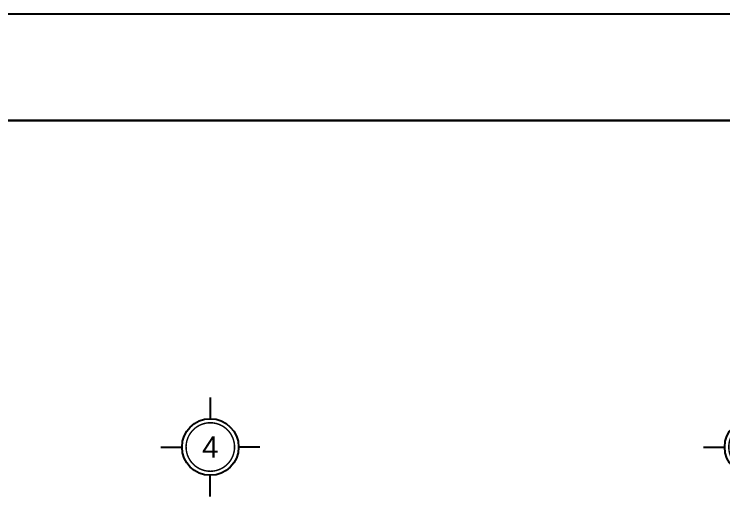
# Model space of a CAD drawing. Header units: millimetres. Extents: x 886808 to 1650903, y -1008069 to 230892.
# Drawn here: x 948298 to 957779, y -466209 to -459495 of the extents above; entities that cross this region are included whole.
import ezdxf
from ezdxf.enums import TextEntityAlignment as Align

# ---------------------------------------------------------------- set-up
doc = ezdxf.new("R2010")
doc.units = ezdxf.units.MM
doc.linetypes.add('CENTER2', pattern=[28.575, 19.05, -3.175, 3.175, -3.175])
doc.linetypes.add('CONTINOUS', pattern=[0])
doc.layers.get('0').update_dxf_attribs({"lineweight": 0})
for name, color, linetype, lineweight in [('A-Wall', 113, 'Continuous', 30), ('net truc', 250, 'CENTER2', 5), ('Text', 250, 'Continuous', 25)]:
    doc.layers.add(name, color=color, linetype=linetype, lineweight=lineweight)
doc.styles.add('Arial', font='arial.ttf', dxfattribs={"height": 253.361452})

# ---------------------------------------------------------------- blocks, each defined once
blk = doc.blocks.new('*U900')
for p, q in [((0, 7), (0, 4)), ((-7, 0), (-4, 0)), ((7, 0), (4, 0)), ((0, -7), (0, -4))]:
    blk.add_line(p, q)
blk.add_circle((0, 0), 4)
at = {"layer": 'net truc', "color": 4, "linetype": 'CONTINOUS', "ltscale": 0.08, "const_width": 0.208}
blk.add_lwpolyline([(3.43, -0.02, 0.414214), (0.02, 3.43, 2.414214), (3.43, -0.02, 0.24166)], format="xyb", dxfattribs=at)
at = {"color": 7, "style": 'Arial', "flags": 8}
blk.add_attdef('DETAIL#', text='', height=3, dxfattribs=at).set_placement((0, 0), align=Align.MIDDLE_CENTER)

msp = doc.modelspace()

# ---------------------------------------------------------------- linework, layer by layer
at = {"layer": 'A-Wall', "linetype": 'Continuous', "transparency": 33554636}
msp.add_line((918816.7, -460913.8), (998270.2, -460913.8), dxfattribs=at)
at = {"layer": 'Defpoints', "transparency": 33554636}
msp.add_lwpolyline([(915979, -518689.9), (999689.1, -518689.9), (999689.1, -459495), (915979, -459495)], close=True, dxfattribs=at)

# ---------------------------------------------------------------- block references
at = {"layer": 'Text', "transparency": 33554636, "xscale": 94.41941626506186, "yscale": 94.41941626506186, "zscale": 94.41941626506186}
for p, values in [((950918.6, -465276.7), {'DETAIL#': '4'}), ((958168.6, -465276.7), {'DETAIL#': '5'})]:
    msp.add_blockref('*U900', p, dxfattribs=at).add_auto_attribs(values)

doc.saveas('drawing.dxf')
